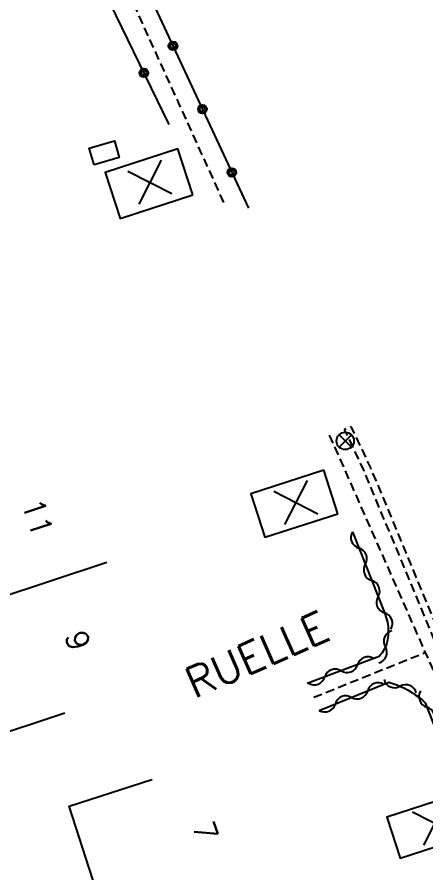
# Model space of a CAD drawing. Header units: millimetres. Extents: x 134000 to 135000, y 131000 to 132000.
# Drawn here: x 134308.29 to 134331.76, y 131386.82 to 131435.9 of the extents above; entities that cross this region are included whole.
import ezdxf
from ezdxf.enums import TextEntityAlignment as Align

# ---------------------------------------------------------------- set-up
doc = ezdxf.new("R2010")
doc.units = ezdxf.units.MM
doc.linetypes.add('DASHED', pattern=[0.75, 0.5, -0.25])
doc.layers.get('0').update_dxf_attribs({"linetype": 'CONTINUOUS'})
for name, color, linetype in [('W0001', 6, 'DASHED'), ('W0100', 7, 'CONTINUOUS'), ('W0112', 1, 'DASHED'), ('W0310', 3, 'CONTINUOUS'), ('W0322', 7, 'CONTINUOUS'), ('W0469', 7, 'CONTINUOUS'), ('W0989', 7, 'CONTINUOUS'), ('W0991', 7, 'CONTINUOUS'), ('W1102', 7, 'CONTINUOUS'), ('W1471', 7, 'CONTINUOUS')]:
    doc.layers.add(name, color=color, linetype=linetype)
doc.styles.get("Standard").update_dxf_attribs({"font": 'romans.shx', "width": 0.85})

# ---------------------------------------------------------------- blocks, each defined once
blk = doc.blocks.new('T1471')
at = {"color": 0, "linetype": 'Continuous', "flags": 128}
blk.add_lwpolyline([(-0.75, -0.5), (-0.75, 0.5), (0.75, 0.5), (0.75, -0.5), (-0.75, -0.5)], dxfattribs=at)
blk = doc.blocks.new('t322o')
at = {"color": 0, "linetype": 'Continuous'}
for radius in [0.25, 0.15]:
    blk.add_circle((0, 0), radius, dxfattribs=at)
blk = doc.blocks.new('t310o')
at = {"color": 0, "linetype": 'Continuous'}
for centre, start, end in [((-0.5, 0.375), 216.8699, 323.1304), ((0.5, -0.375), 36.8699, 143.1303)]:
    blk.add_arc(centre, 0.625, start, end, dxfattribs=at)
blk = doc.blocks.new('t991o')
at = {"color": 0, "linetype": 'Continuous'}
for p, q in [((-1, 1), (1, -1)), ((-1, -1), (1, 1))]:
    blk.add_line(p, q, dxfattribs=at)
blk = doc.blocks.new('T469')
at = {"color": 0, "linetype": 'Continuous', "flags": 128}
for points in [[(-0.354, 0.354), (0.354, -0.354)], [(-0.354, -0.354), (0.354, 0.354)]]:
    blk.add_lwpolyline(points, dxfattribs=at)
at = {"color": 0, "linetype": 'Continuous'}
blk.add_circle((0, 0), 0.5, dxfattribs=at)

msp = doc.modelspace()

# ---------------------------------------------------------------- linework, layer by layer
at = {"layer": 'W0001', "flags": 128}
for points in [[(134266.164, 131466.79), (134278.562, 131475.347), (134280.418, 131477.244), (134288.161, 131483.207), (134293.867, 131481.845), (134296.223, 131477.814), (134301.762, 131465.646), (134309.589, 131448.504), (134320.169, 131425.216)], [(134326.212, 131411.934), (134332.853, 131396.904), (134340.082, 131379.265), (134343.299, 131370.083)], [(134325.325, 131396.893), (134331.722, 131399.464)]]:
    msp.add_lwpolyline(points, dxfattribs=at)
at = {"layer": 'W0100', "flags": 128}
for points in [[(134318.374, 131425.701), (134317.513, 131428.355), (134313.344, 131426.994), (134314.208, 131424.35)], [(134326.702, 131407.423), (134325.901, 131409.91), (134321.713, 131408.562), (134322.514, 131406.074)], [(134334.467, 131389.017), (134333.701, 131391.381), (134329.515, 131390.024), (134330.281, 131387.661)]]:
    msp.add_lwpolyline(points, close=True, dxfattribs=at)
at = {"layer": 'W0100'}
for points in [[(134311.038, 131395.988), (134306.29, 131394.42), (134303.949, 131401.51), (134301.664, 131408.599)], [(134313.602, 131383.474), (134311.277, 131390.641), (134316.033, 131392.184), (134316.033, 131392.184), (134316.033, 131392.184), (134316.033, 131392.184), (134316.033, 131392.184), (134316.033, 131392.184), (134316.033, 131392.184), (134316.033, 131392.184), (134316.033, 131392.184), (134316.033, 131392.184), (134316.033, 131392.184), (134316.033, 131392.184), (134316.033, 131392.184), (134316.033, 131392.184), (134316.033, 131392.184), (134316.033, 131392.184), (134316.033, 131392.184), (134316.033, 131392.184), (134316.033, 131392.184), (134316.033, 131392.184), (134316.033, 131392.184), (134316.033, 131392.184), (134316.033, 131392.184), (134316.033, 131392.184), (134316.033, 131392.184), (134316.033, 131392.184), (134316.033, 131392.184), (134316.033, 131392.184), (134316.033, 131392.184), (134316.033, 131392.184), (134316.033, 131392.184), (134316.033, 131392.184), (134316.033, 131392.184), (134316.033, 131392.184), (134316.033, 131392.184), (134316.033, 131392.184), (134316.033, 131392.184), (134316.033, 131392.184), (134316.033, 131392.184), (134316.033, 131392.184), (134316.033, 131392.184), (134316.033, 131392.184), (134316.033, 131392.184), (134316.033, 131392.184), (134316.033, 131392.184), (134316.033, 131392.184), (134316.033, 131392.184), (134316.033, 131392.184), (134316.033, 131392.184), (134316.033, 131392.184), (134316.033, 131392.184), (134316.033, 131392.184), (134316.033, 131392.184), (134316.033, 131392.184), (134316.033, 131392.184), (134316.033, 131392.184), (134316.033, 131392.184), (134316.033, 131392.184), (134316.033, 131392.184), (134316.033, 131392.184), (134316.033, 131392.184), (134316.033, 131392.184), (134316.033, 131392.184), (134316.033, 131392.184), (134316.033, 131392.184), (134316.033, 131392.184), (134316.033, 131392.184), (134316.033, 131392.184), (134316.033, 131392.184), (134316.033, 131392.184), (134316.033, 131392.184), (134316.033, 131392.184), (134316.033, 131392.184), (134316.033, 131392.184), (134316.033, 131392.184), (134316.033, 131392.184), (134316.033, 131392.184), (134316.033, 131392.184), (134316.033, 131392.184), (134316.033, 131392.184), (134316.033, 131392.184), (134316.033, 131392.184), (134316.033, 131392.184), (134316.033, 131392.184), (134316.033, 131392.184), (134316.033, 131392.184), (134316.033, 131392.184), (134316.033, 131392.184), (134316.033, 131392.184), (134316.033, 131392.184), (134316.033, 131392.184), (134316.033, 131392.184), (134316.033, 131392.184), (134316.033, 131392.184), (134316.033, 131392.184), (134316.033, 131392.184), (134316.033, 131392.184), (134316.033, 131392.184), (134316.033, 131392.184), (134316.033, 131392.184), (134316.033, 131392.184), (134316.033, 131392.184), (134316.033, 131392.184), (134316.033, 131392.184), (134316.033, 131392.184), (134316.033, 131392.184), (134316.033, 131392.184), (134316.033, 131392.184), (134316.033, 131392.184), (134316.033, 131392.184), (134316.033, 131392.184), (134316.033, 131392.184), (134316.033, 131392.184)]]:
    msp.add_lwpolyline(points, dxfattribs=at)
at = {"layer": 'W0112', "flags": 128}
msp.add_lwpolyline([(134342.186, 131375.87), (134335.855, 131391.527), (134328.211, 131409.881), (134327.093, 131412.255), (134327.459, 131412.428), (134328.581, 131410.045), (134336.229, 131391.681), (134342.623, 131375.87)], dxfattribs=at)
at = {"layer": 'W0310', "flags": 128}
for points in [[(134327.545, 131406.384), (134329.397, 131401.702), (134329.485, 131401.457), (134329.548, 131401.21), (134329.587, 131400.96), (134329.601, 131400.707), (134329.591, 131400.452), (134329.558, 131400.195), (134329.491, 131399.928), (134329.39, 131399.679), (134329.254, 131399.446), (134329.083, 131399.231), (134324.945, 131397.679)], [(134325.635, 131396.138), (134329.637, 131397.754), (134329.866, 131397.685), (134330.09, 131397.606), (134330.31, 131397.515), (134330.525, 131397.414), (134330.736, 131397.302), (134330.948, 131397.175), (134331.152, 131397.039), (134331.349, 131396.894), (134331.539, 131396.738), (134331.722, 131396.573), (134333.305, 131392.54)]]:
    msp.add_lwpolyline(points, dxfattribs=at)
at = {"layer": 'W0322', "flags": 128}
for points in [[(134283.363, 131488.364), (134285.982, 131484.762), (134288.693, 131484.784), (134292.966, 131485.267), (134295.43, 131484.822), (134299.631, 131483.285), (134296.023, 131480.85), (134301.012, 131470.209), (134307.208, 131456.31), (134312.301, 131445.084), (134315.429, 131438.135), (134321.577, 131424.94)], [(134312.952, 131438.098), (134317.002, 131429.752)]]:
    msp.add_lwpolyline(points, dxfattribs=at)
at = {"layer": 'W1102'}
msp.add_line((134303.949, 131401.51), (134313.445, 131404.646), dxfattribs=at)

# ---------------------------------------------------------------- block references
at = {"layer": 'W0310'}
for p, rotation in [((134327.912, 131405.454), 291.5876697316701), ((134328.648, 131403.595), 291.5876697316701), ((134329.384, 131401.735), 291.5876697316701), ((134329.433, 131399.786), 247.9117949171998), ((134327.828, 131398.76), 200.56131260704), ((134325.955, 131398.058), 200.56131260704), ((134330.282, 131397.527), 337.6350601711053), ((134328.417, 131397.261), 21.98094560226464), ((134331.818, 131396.327), 291.4389319087036), ((134326.562, 131396.513), 21.98094560226464)]:
    msp.add_blockref('t310o', p, dxfattribs=dict(at, rotation=rotation))
at = {"layer": 'W0322'}
for p, rotation in [((134317.24, 131434.248), 294.9843259611894), ((134315.571, 131432.7), 295.8828495338125), ((134318.929, 131430.622), 294.9843259611894), ((134320.619, 131426.997), 294.9843259611894)]:
    msp.add_blockref('t322o', p, dxfattribs=dict(at, rotation=rotation))
at = {"layer": 'W0469'}
msp.add_blockref('T469', (134327.127, 131411.595), dxfattribs=at)
at = {"layer": 'W0991'}
for p, rotation in [((134315.913, 131426.434), 287.9702478365945), ((134324.294, 131408.062), 287.8503126400485), ((134332.257, 131389.678), 287.9573654806491)]:
    msp.add_blockref('t991o', p, dxfattribs=dict(at, rotation=rotation))
at = {"layer": 'W1471', "rotation": 16.35535876912553}
msp.add_blockref('T1471', (134313.295, 131428.119), dxfattribs=at)

# ---------------------------------------------------------------- texts
at = {"layer": 'W0989'}
msp.add_text('RUELLE', height=1.75, rotation=23.8514, dxfattribs=at).set_placement((134322.068, 131399.35), align=Align.MIDDLE)
at = {"layer": 'W0991'}
for s, rotation, p in [('11', 287.8638, (134309.466, 131407.214)), ('9', 288.2694, (134311.771, 131400.148)), ('7', 287.9797, (134319.096, 131389.224))]:
    msp.add_text(s, height=1.25, rotation=rotation, dxfattribs=at).set_placement(p, align=Align.MIDDLE)

doc.saveas('drawing.dxf')
